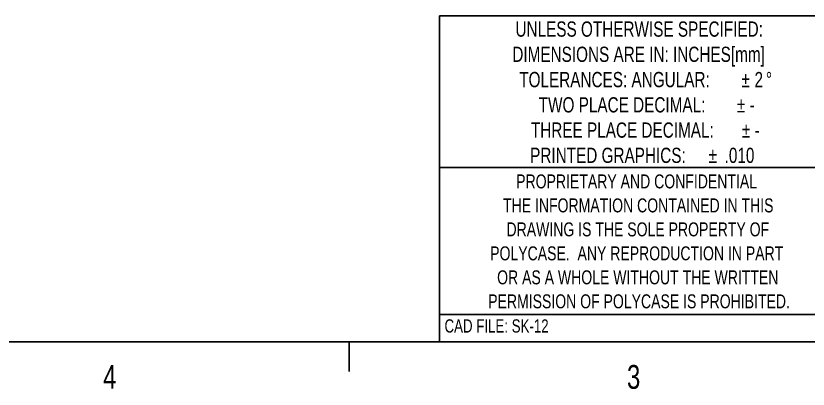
# Paper-space layout 'Layout1' of a CAD drawing. Extents: x 0.3 to 10.8, y 0.2 to 8.2.
# Drawn here: x 3.139 to 6.254, y 0.206 to 1.675 of the extents above; entities that cross this region are included whole.
import ezdxf

# ---------------------------------------------------------------- set-up
doc = ezdxf.new("R2010")
doc.units = 0
doc.header["$MEASUREMENT"] = 0
doc.linetypes.add('SLD-SOLID', pattern=[0])
doc.layers.add('FORMAT', color=7, linetype='SLD-SOLID')
doc.layers.add('SLD-0', color=7, linetype='SLD-SOLID')
doc.styles.add('SLDTEXTSTYLE1', font='TXT', dxfattribs={"width": 0.75})

# ---------------------------------------------------------------- blocks, each defined once
blk = doc.blocks.new('SW_NOTE_1')
at = {"layer": 'FORMAT', "color": 0, "char_height": 0.055, "attachment_point": 2, "style": 'SLDTEXTSTYLE1'}
for s, insert in [('PROPRIETARY AND CONFIDENTIAL', (0.5827, 0.0709)), ('THE INFORMATION CONTAINED IN THIS', (0.5892, -0.0235)), ('DRAWING IS THE SOLE PROPERTY OF', (0.5875, -0.1178)), ('POLYCASE.  ANY REPRODUCTION IN PART', (0.5832, -0.2122)), ('OR AS A WHOLE WITHOUT THE WRITTEN', (0.5874, -0.3066)), ('PERMISSION OF POLYCASE IS PROHIBITED.', (0.5923, -0.401))]:
    blk.add_mtext(s, dxfattribs=dict(at, insert=insert))
blk = doc.blocks.new('SW_NOTE_2')
at = {"layer": 'FORMAT', "color": 0, "char_height": 0.06, "attachment_point": 2, "style": 'SLDTEXTSTYLE1'}
for s, insert in [('UNLESS OTHERWISE SPECIFIED:', (0.5672, 0.0773)), ('DIMENSIONS ARE IN: INCHES[mm]', (0.5648, -0.022)), ('TOLERANCES: ANGULAR:', (0.47, -0.1214)), ('2', (1.0375, -0.1214)), ('%%d', (1.0774, -0.1214)), ('%%p', (0.9859, -0.1214)), ('TWO PLACE DECIMAL:', (0.4998, -0.2208)), ('%%p', (0.9679, -0.2208)), ('-', (1.011, -0.2208)), ('THREE PLACE DECIMAL:', (0.5008, -0.3201)), ('%%p', (0.9875, -0.3201)), ('-', (1.0306, -0.3201)), ('PRINTED GRAPHICS:', (0.4443, -0.4195)), ('%%p', (0.8567, -0.4195)), ('.010', (0.9616, -0.4195))]:
    blk.add_mtext(s, dxfattribs=dict(at, insert=insert))

psp = doc.layouts.get("Layout1")

# ---------------------------------------------------------------- linework, layer by layer
at = {"layer": 'SLD-0', "color": 7}
for p, q in [((4.8053, 0.3921), (4.8053, 1.6753)), ((4.8053, 1.6753), (10.6299, 1.6753)), ((6.3313, 1.0781), (4.8053, 1.0781)), ((4.8053, 0.5), (7.8712, 0.5)), ((10.6299, 0.3921), (0.3299, 0.3921)), ((4.4499, 0.3921), (4.4499, 0.2752))]:
    psp.add_line(p, q, dxfattribs=at)

# ---------------------------------------------------------------- block references
at = {"layer": 'FORMAT', "color": 7}
for name, p in [('SW_NOTE_2', (5.0228, 1.5759)), ('SW_NOTE_1', (4.9971, 0.9804))]:
    psp.add_blockref(name, p, dxfattribs=at)

# ---------------------------------------------------------------- texts
at = {"layer": 'FORMAT', "color": 7, "attachment_point": 1, "style": 'SLDTEXTSTYLE1'}
for s, insert, char_height in [('CAD FILE: SK-12', (4.8245, 0.4811), 0.052083), ('3', (5.542, 0.3014), 0.0937)]:
    psp.add_mtext(s, dxfattribs=dict(at, insert=insert, char_height=char_height))
at = {"layer": 'FORMAT', "insert": (3.482, 0.3014), "char_height": 0.0937, "attachment_point": 1, "style": 'SLDTEXTSTYLE1'}
psp.add_mtext('4', dxfattribs=at)

doc.saveas('drawing.dxf')
